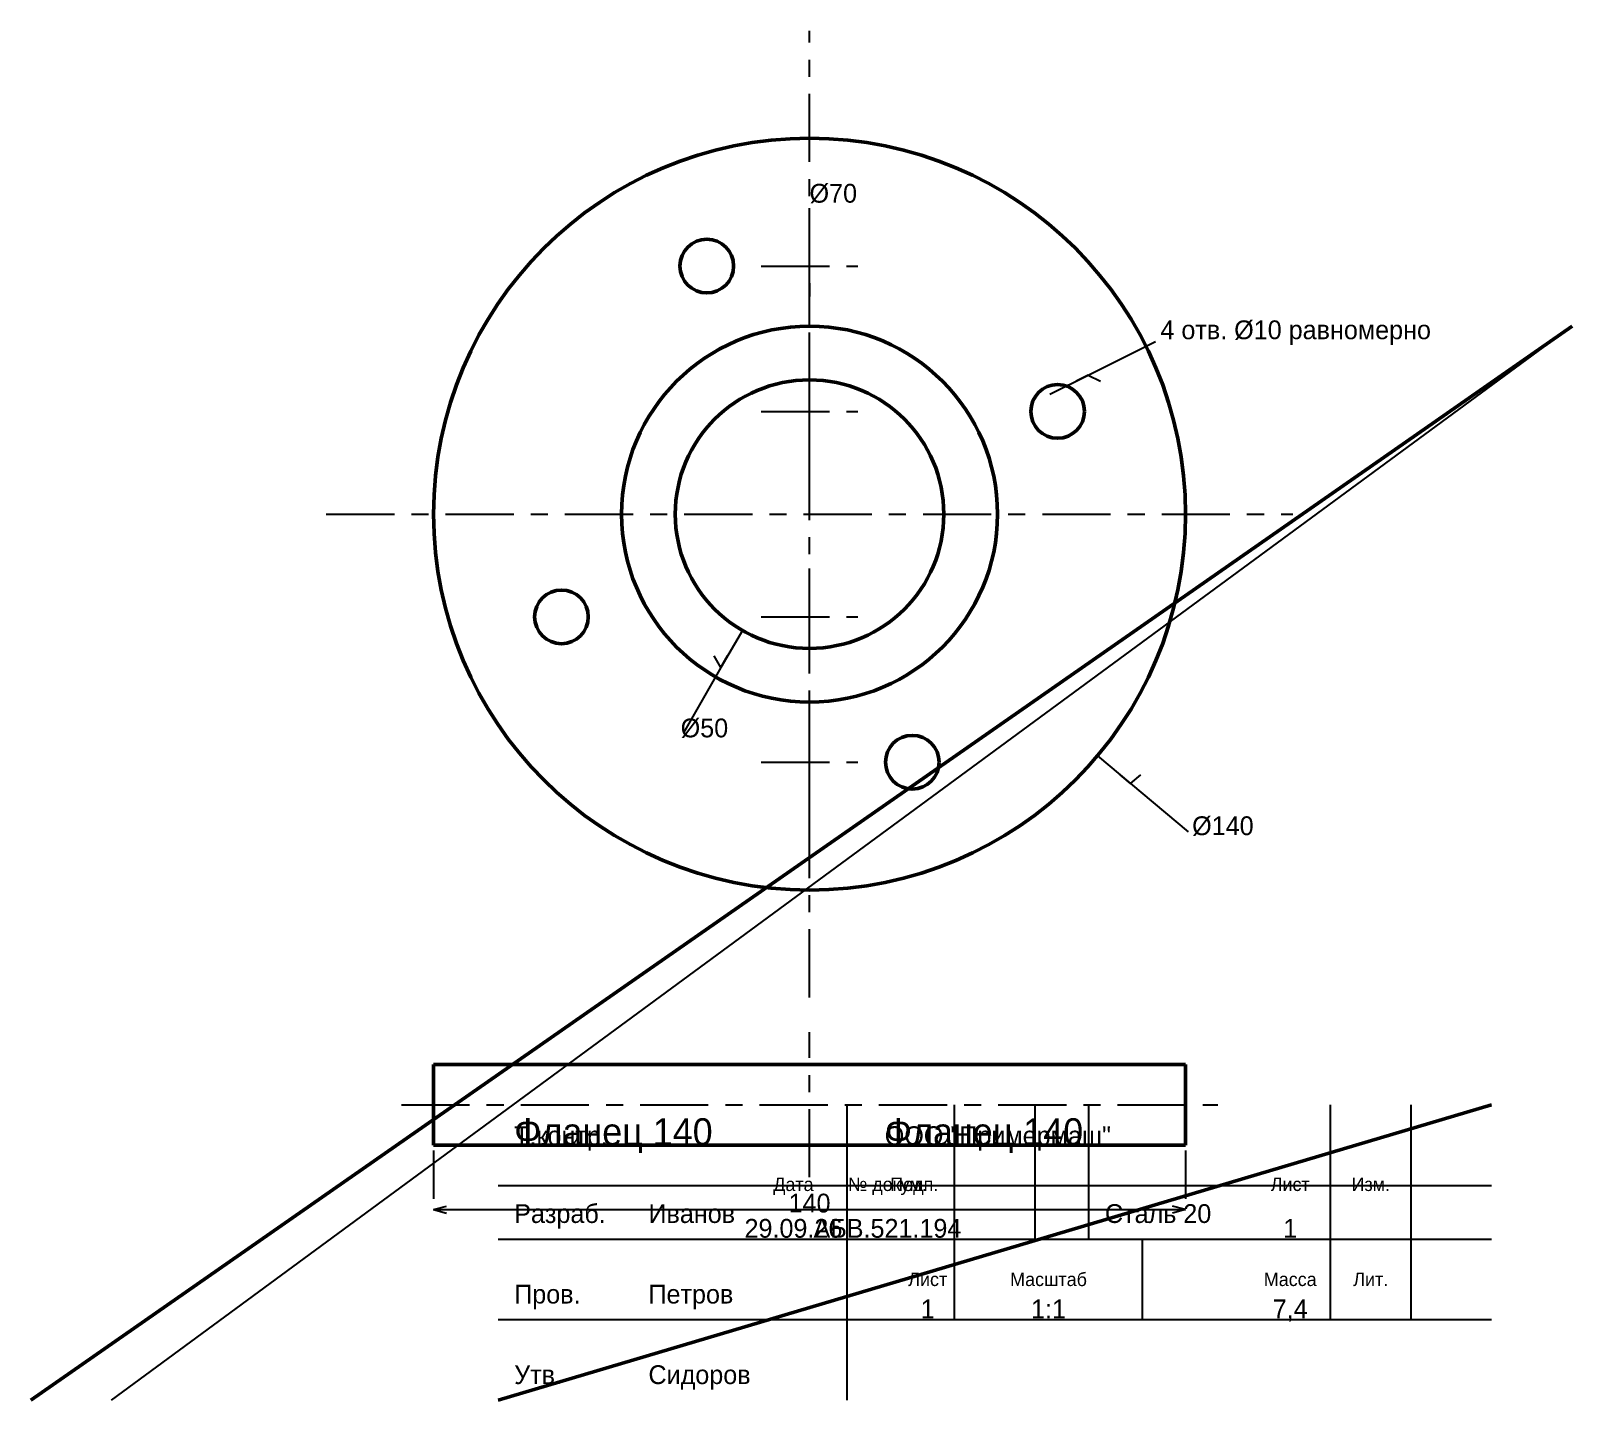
# Model space of a CAD drawing. Header units: millimetres. Extents: x 5 to 292, y 5 to 260.
import ezdxf
from ezdxf.enums import TextEntityAlignment as Align

# ---------------------------------------------------------------- set-up
doc = ezdxf.new("R2010")
doc.units = ezdxf.units.MM
doc.linetypes.add('CENTER', pattern=[22.225, 12.7, -3.175, 3.175, -3.175])
doc.linetypes.add('DASHED', pattern=[9, 6, -3])
for name, color, linetype, lineweight in [('AXIS', 7, 'CENTER', 25), ('DIMS', 7, 'CONTINUOUS', 25), ('MAIN', 7, 'CONTINUOUS', 50), ('TEXT', 7, 'CONTINUOUS', 25), ('THIN', 7, 'CONTINUOUS', 25)]:
    doc.layers.add(name, color=color, linetype=linetype, lineweight=lineweight)

msp = doc.modelspace()

# ---------------------------------------------------------------- linework, layer by layer
at = {"layer": 'AXIS', "linetype": 'CENTER', "lineweight": 25}
for p, q in [((150, 80), (150, 260)), ((150, 207.194), (150, 225.194)), ((141, 216.194), (159, 216.194)), ((150, 180.134), (150, 198.134)), ((141, 189.134), (159, 189.134)), ((60, 170), (240, 170)), ((150, 141.866), (150, 159.866)), ((141, 150.866), (159, 150.866)), ((150, 114.806), (150, 132.806)), ((141, 123.806), (159, 123.806)), ((150, 46.5), (150, 73.5)), ((74, 60), (226, 60))]:
    msp.add_line(p, q, dxfattribs=at)
at = {"layer": 'DIMS', "linetype": 'CONTINUOUS', "lineweight": 25}
for p, q in [((150, 213), (150, 227)), ((150, 205), (150, 213)), ((150, 213), (150, 210.5)), ((150, 213), (150, 210.5)), ((201.906, 195.879), (214.435, 202.126)), ((194.747, 192.31), (201.906, 195.879)), ((201.906, 195.879), (199.669, 194.764)), ((201.906, 195.879), (204.144, 194.764)), ((137.5, 148.349), (133.5, 141.421)), ((133.5, 141.421), (132.25, 143.586)), ((133.5, 141.421), (134.75, 143.586)), ((133.5, 141.421), (126.5, 129.297)), ((203.623, 125.005), (209.751, 119.863)), ((209.751, 119.863), (207.836, 121.47)), ((209.751, 119.863), (211.667, 121.47)), ((209.751, 119.863), (220.476, 110.864)), ((80, 51.5), (80, 42.5)), ((220, 51.5), (220, 42.5)), ((80, 40.5), (82.415, 41.147)), ((80, 40.5), (220, 40.5)), ((80, 40.5), (82.415, 39.853)), ((220, 40.5), (217.585, 41.147)), ((220, 40.5), (217.585, 39.853))]:
    msp.add_line(p, q, dxfattribs=at)
at = {"layer": 'MAIN', "linetype": 'CONTINUOUS', "lineweight": 50}
for p, q in [((5, 5), (292, 205)), ((80, 67.5), (220, 67.5)), ((80, 52.5), (80, 67.5)), ((220, 52.5), (220, 67.5)), ((92, 5), (277, 60)), ((80, 52.5), (220, 52.5))]:
    msp.add_line(p, q, dxfattribs=at)
for centre, radius in [((150, 170), 70), ((130.866, 216.194), 5), ((150, 170), 35), ((150, 170), 25), ((196.194, 189.134), 5), ((103.806, 150.866), 5), ((169.134, 123.806), 5)]:
    msp.add_circle(centre, radius, dxfattribs=at)
at = {"layer": 'THIN', "linetype": 'CONTINUOUS', "lineweight": 25}
for p, q in [((20, 5), (292, 205)), ((157, 5), (157, 60)), ((177, 35), (177, 60)), ((192, 35), (192, 60)), ((202, 35), (202, 60)), ((247, 35), (247, 60)), ((262, 35), (262, 60)), ((92, 45), (277, 45)), ((92, 35), (277, 35)), ((177, 20), (177, 35)), ((212, 20), (212, 35)), ((247, 20), (247, 35)), ((262, 20), (262, 35)), ((92, 20), (277, 20))]:
    msp.add_line(p, q, dxfattribs=at)
at = {"layer": 'THIN', "linetype": 'DASHED', "lineweight": 25}
for p, q in [((80, 52.5), (90, 52.5)), ((210, 52.5), (220, 52.5))]:
    msp.add_line(p, q, dxfattribs=at)

# ---------------------------------------------------------------- texts
at = {"layer": 'DIMS', "linetype": 'CONTINUOUS', "lineweight": 25}
for s, p in [('%%c70', (150, 228)), ('4 отв. %%c10 равномерно', (215.33, 202.572)), ('%%c50', (126, 128.431)), ('%%c140', (221.242, 110.221))]:
    msp.add_text(s, height=3.5, dxfattribs=at).set_placement(p)
msp.add_text('140', height=3.5, dxfattribs=at).set_placement((150, 41.7), align=Align.MIDDLE_CENTER)
at = {"layer": 'TEXT', "linetype": 'CONTINUOUS', "lineweight": 25}
for s, height, p in [('Фланец 140', 5, (95, 52.5)), ('Фланец 140', 5, (164, 52.5)), ('Т.контр.', 3.5, (95, 52.5)), ('ООО "Примермаш"', 3.5, (164, 52.5)), ('Разраб.', 3.5, (95, 38)), ('Иванов', 3.5, (120, 38)), ('Сталь 20', 3.5, (205, 38)), ('Пров.', 3.5, (95, 23)), ('Петров', 3.5, (120, 23)), ('Утв.', 3.5, (95, 8)), ('Сидоров', 3.5, (120, 8))]:
    msp.add_text(s, height=height, dxfattribs=at).set_placement(p)
for s, height, p in [('Дата', 2.5, (147, 45.2)), ('№ докум.', 2.5, (164.5, 45.2)), ('Подп.', 2.5, (169.5, 45.2)), ('Лист', 2.5, (239.5, 45.2)), ('Изм.', 2.5, (254.5, 45.2)), ('29.09.26', 3.5, (147, 37)), ('АБВ.521.194', 3.5, (164.5, 37)), ('1', 3.5, (239.5, 37)), ('Лист', 2.5, (172, 27.5)), ('Масштаб', 2.5, (194.5, 27.5)), ('Масса', 2.5, (239.5, 27.5)), ('Лит.', 2.5, (254.5, 27.5)), ('1', 3.5, (172, 22)), ('1:1', 3.5, (194.5, 22)), ('7,4', 3.5, (239.5, 22))]:
    msp.add_text(s, height=height, dxfattribs=at).set_placement(p, align=Align.MIDDLE_CENTER)

doc.saveas('drawing.dxf')
